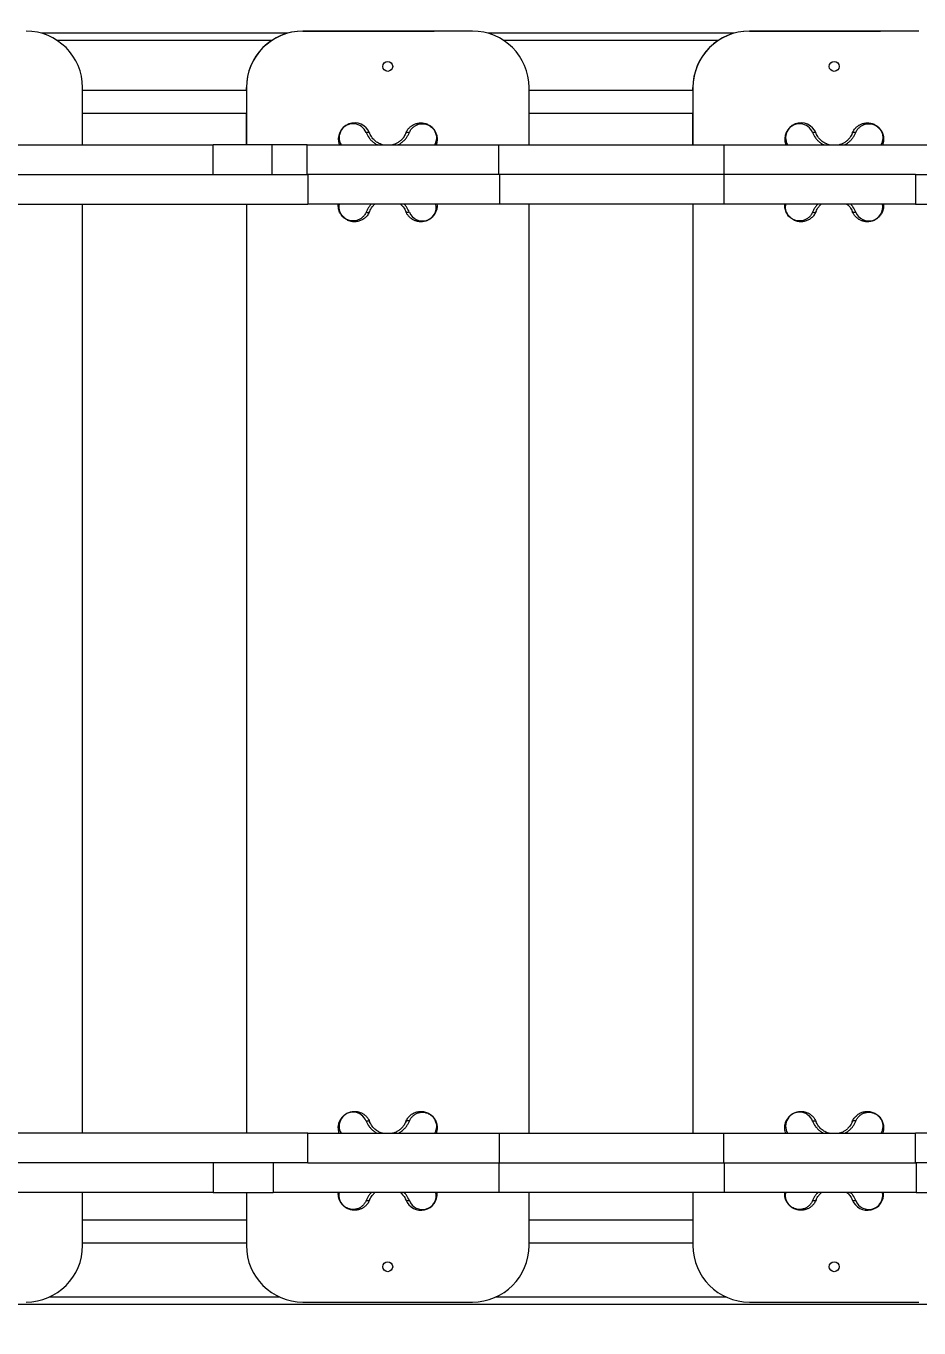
# Model space of a CAD drawing. Header units: millimetres. Extents: x -9848 to 7178, y -5300 to 6667.
# Drawn here: x -4602 to -3970, y -989 to -67 of the extents above; entities that cross this region are included whole.
import ezdxf

# ---------------------------------------------------------------- set-up
doc = ezdxf.new("R2010")
doc.units = ezdxf.units.MM
for name, color, linetype in [('DIKOM_ОБЪЕКТ', 7, 'Continuous'), ('DIKOM_РАЗМЕР_ЗОНА', 7, 'Continuous'), ('DIKOM_РАЗМЕР_ОБЪЕКТА', 7, 'Continuous')]:
    doc.layers.add(name, color=color, linetype=linetype)
doc.styles.add('style1', font='arial.ttf', dxfattribs={"width": 0.8})
doc.dimstyles.new('1-50', dxfattribs={"dimtxt": 300, "dimasz": 200, "dimexe": 100, "dimexo": 0, "dimgap": 100, "dimtad": 0, "dimdec": 0, "dimtxsty": 'style1', "dimcen": 0, "dimclrd": 7, "dimclre": 7, "dimadec": 1, "dimazin": 2, "dimtfac": 1, "dimtdec": 0, "dimtmove": 1, "dimatfit": 3, "dimfxl": 0, "dimlwd": 25, "dimlwe": 18, "dimarcsym": 0})

# ---------------------------------------------------------------- blocks, each defined once
blk = doc.blocks.new('*D21')
at = {"layer": 'Defpoints', "color": 0, "transparency": 16777216}
for p in [(4614.21, 781.12), (-7848.5, -207.21), (-7848.5, -4134.17)]:
    blk.add_point(p, dxfattribs=at)
at = {"layer": 'DIKOM_РАЗМЕР_ОБЪЕКТА', "color": 7, "lineweight": 18, "transparency": 16777216}
for p, q in [((4614.21, 781.12), (4614.21, -4234.17)), ((-7848.5, -207.21), (-7848.5, -4234.17))]:
    blk.add_line(p, q, dxfattribs=at)
at = {"layer": 'DIKOM_РАЗМЕР_ОБЪЕКТА', "color": 7, "lineweight": 25, "transparency": 16777216}
for p, q in [((-7648.5, -4134.17), (-2616.89, -4134.17)), ((4414.21, -4134.17), (-1537.11, -4134.17))]:
    blk.add_line(p, q, dxfattribs=at)
at = {"layer": 'DIKOM_РАЗМЕР_ОБЪЕКТА', "color": 7, "transparency": 16777216}
for points in [[(-7648.5, -4100.84), (-7648.5, -4167.51), (-7848.5, -4134.17)], [(4414.21, -4100.84), (4414.21, -4167.51), (4614.21, -4134.17)]]:
    blk.add_solid(points, dxfattribs=at)
at = {"layer": 'DIKOM_РАЗМЕР_ОБЪЕКТА', "color": 0, "transparency": 16777216, "insert": (-2077, -4134.17), "char_height": 300, "attachment_point": 5, "style": 'style1'}
blk.add_mtext('12450', dxfattribs=at)
blk = doc.blocks.new('*D19')
at = {"layer": 'Defpoints', "color": 0, "transparency": 16777216}
for p in [(6614.21, 297.4), (-9848.5, -323.22), (6614.21, -5102.94)]:
    blk.add_point(p, dxfattribs=at)
at = {"layer": 'DIKOM_РАЗМЕР_ЗОНА', "color": 7, "lineweight": 18, "transparency": 16777216}
for p, q in [((6614.21, 297.4), (6614.21, -5202.94)), ((-9848.5, -323.22), (-9848.5, -5202.94))]:
    blk.add_line(p, q, dxfattribs=at)
at = {"layer": 'DIKOM_РАЗМЕР_ЗОНА', "color": 7, "lineweight": 25, "transparency": 16777216}
for p, q in [((-9648.5, -5102.94), (-2606.89, -5102.94)), ((6414.21, -5102.94), (-1527.11, -5102.94))]:
    blk.add_line(p, q, dxfattribs=at)
at = {"layer": 'DIKOM_РАЗМЕР_ЗОНА', "color": 7, "transparency": 16777216}
for points in [[(-9648.5, -5069.6), (-9648.5, -5136.27), (-9848.5, -5102.94)], [(6414.21, -5069.6), (6414.21, -5136.27), (6614.21, -5102.94)]]:
    blk.add_solid(points, dxfattribs=at)
at = {"layer": 'DIKOM_РАЗМЕР_ЗОНА', "color": 0, "transparency": 16777216, "insert": (-2067, -5102.94), "char_height": 300, "attachment_point": 5, "style": 'style1'}
blk.add_mtext('16450', dxfattribs=at)

msp = doc.modelspace()

# ---------------------------------------------------------------- linework, layer by layer
at = {"layer": 'DIKOM_ОБЪЕКТ', "color": 7, "linetype": 'Continuous', "lineweight": 15}
for p, q in [((-4416.94, -72.21), (-4591.23, -72.21)), ((-4406.08, -70.71), (-4313.32, -70.71)), ((-4286.08, -70.71), (-4406.08, -70.71)), ((-4100.94, -72.21), (-4275.23, -72.21)), ((-4090.08, -70.71), (-3997.32, -70.71)), ((-3970.08, -70.71), (-4090.08, -70.71)), ((-4580.22, -77.21), (-4427.94, -77.21)), ((-4264.22, -77.21), (-4111.94, -77.21)), ((-4562.08, -151.21), (-4562.08, -110.71)), ((-4446.08, -112.71), (-4562.08, -112.71)), ((-4446.08, -112.71), (-4446.08, -110.71)), ((-4446.08, -110.71), (-4446.08, -151.21)), ((-4446.08, -112.71), (-4446.08, -112.71)), ((-4446.08, -112.71), (-4446.08, -112.71)), ((-4246.08, -151.21), (-4246.08, -110.71)), ((-4130.08, -112.71), (-4246.08, -112.71)), ((-4130.08, -112.71), (-4130.08, -110.71)), ((-4130.08, -110.71), (-4130.08, -151.21)), ((-4130.08, -112.71), (-4130.08, -112.71)), ((-4130.08, -112.71), (-4130.08, -112.71)), ((-4562.08, -128.71), (-4446.08, -128.71)), ((-4446.08, -128.71), (-4446.08, -128.71)), ((-4446.08, -151.21), (-4446.08, -128.71)), ((-4246.08, -128.71), (-4130.08, -128.71)), ((-4130.08, -128.71), (-4130.08, -128.71)), ((-4130.08, -151.21), (-4130.08, -128.71)), ((-4646.74, -151.21), (-4469.61, -151.21)), ((-4469.61, -172.21), (-4469.61, -151.21)), ((-4427.81, -151.21), (-4469.61, -151.21)), ((-4427.81, -172.21), (-4427.81, -151.21)), ((-4403.12, -151.21), (-4427.81, -151.21)), ((-4403.12, -172.21), (-4403.12, -151.21)), ((-4403.12, -151.21), (-4267.33, -151.21)), ((-4267.33, -172.21), (-4267.33, -151.21)), ((-4267.33, -151.21), (-4107.84, -151.21)), ((-4107.84, -172.21), (-4107.84, -151.21)), ((-4107.84, -151.21), (-3948.09, -151.21)), ((-4722.43, -172.21), (-4402.65, -172.21)), ((-4402.65, -172.21), (-4402.65, -193.21)), ((-4266.93, -172.21), (-4402.65, -172.21)), ((-4266.93, -172.21), (-4266.93, -193.21)), ((-4108.24, -172.21), (-4266.93, -172.21)), ((-4108.24, -172.21), (-4108.24, -193.21)), ((-3972.45, -172.21), (-4108.24, -172.21)), ((-3972.45, -172.21), (-3972.45, -193.21)), ((-3972.45, -172.21), (-3652.67, -172.21)), ((-4722.43, -193.21), (-4402.65, -193.21)), ((-4562.08, -851.21), (-4562.08, -193.21)), ((-4446.08, -193.21), (-4446.08, -851.21)), ((-4266.93, -193.21), (-4402.65, -193.21)), ((-4311.23, -193.21), (-4311.08, -194.21)), ((-4108.24, -193.21), (-4266.93, -193.21)), ((-4246.08, -851.21), (-4246.08, -193.21)), ((-4130.08, -193.21), (-4130.08, -851.21)), ((-3972.45, -193.21), (-4108.24, -193.21)), ((-3995.23, -193.21), (-3995.08, -194.21)), ((-3972.45, -193.21), (-3652.67, -193.21)), ((-4402.72, -851.21), (-4722.5, -851.21)), ((-4402.72, -872.21), (-4402.72, -851.21)), ((-4402.72, -851.21), (-4266.93, -851.21)), ((-4266.93, -872.21), (-4266.93, -851.21)), ((-4266.93, -851.21), (-4108.24, -851.21)), ((-4108.24, -872.21), (-4108.24, -851.21)), ((-4108.24, -851.21), (-3972.52, -851.21)), ((-3972.52, -872.21), (-3972.52, -851.21)), ((-3652.74, -851.21), (-3972.52, -851.21)), ((-4402.72, -872.21), (-4722.5, -872.21)), ((-4469.53, -872.21), (-4469.53, -893.21)), ((-4427.08, -872.21), (-4427.08, -893.21)), ((-4402.72, -872.21), (-4266.93, -872.21)), ((-4267.33, -872.21), (-4267.33, -893.21)), ((-4266.93, -872.21), (-4108.24, -872.21)), ((-4108.24, -872.21), (-3972.52, -872.21)), ((-4107.84, -872.21), (-4107.84, -893.21)), ((-3652.74, -872.21), (-3972.52, -872.21)), ((-3972.05, -872.21), (-3972.05, -893.21)), ((-4469.53, -893.21), (-4646.9, -893.21)), ((-4562.08, -930.71), (-4562.08, -893.21)), ((-4469.53, -893.21), (-4427.08, -893.21)), ((-4446.08, -893.21), (-4446.08, -930.71)), ((-4267.33, -893.21), (-4427.08, -893.21)), ((-4381.08, -894.21), (-4380.93, -893.21)), ((-4107.84, -893.21), (-4267.33, -893.21)), ((-4246.08, -930.71), (-4246.08, -893.21)), ((-4130.08, -893.21), (-4130.08, -930.71)), ((-3972.05, -893.21), (-4107.84, -893.21)), ((-4065.08, -894.21), (-4064.93, -893.21)), ((-3972.05, -893.21), (-3947.36, -893.21)), ((-4446.08, -912.71), (-4562.08, -912.71)), ((-4130.08, -912.71), (-4246.08, -912.71)), ((-4562.08, -928.71), (-4446.08, -928.71)), ((-4246.08, -928.71), (-4130.08, -928.71)), ((-4422.44, -967.21), (-4585.71, -967.21)), ((-4106.44, -967.21), (-4269.71, -967.21)), ((-4848.46, -972.21), (-3438.08, -972.21)), ((-4406.08, -970.71), (-4286.08, -970.71)), ((-4090.08, -970.71), (-3970.08, -970.71))]:
    msp.add_line(p, q, dxfattribs=at)
at = {"layer": 'DIKOM_ОБЪЕКТ', "color": 7, "linetype": 'Continuous', "lineweight": 15, "flags": 128}
for points in [[(-4361.37, -142.56), (-4360.99, -142.42), (-4360.59, -142.33), (-4360.2, -142.3), (-4359.83, -142.33), (-4359.51, -142.42), (-4359.23, -142.56), (-4359.02, -142.76), (-4358.88, -143)], [(-4333.28, -143), (-4333.14, -142.76), (-4332.93, -142.56), (-4332.65, -142.42), (-4332.32, -142.33), (-4331.96, -142.3), (-4331.57, -142.33), (-4331.17, -142.42), (-4330.79, -142.56)], [(-4045.37, -142.56), (-4044.99, -142.42), (-4044.59, -142.33), (-4044.2, -142.3), (-4043.83, -142.33), (-4043.51, -142.42), (-4043.23, -142.56), (-4043.02, -142.76), (-4042.88, -143)], [(-4017.28, -143), (-4017.14, -142.76), (-4016.93, -142.56), (-4016.65, -142.42), (-4016.32, -142.33), (-4015.96, -142.3), (-4015.57, -142.33), (-4015.17, -142.42), (-4014.79, -142.56)], [(-4361.37, -198.86), (-4360.99, -199), (-4360.59, -199.09), (-4360.2, -199.12), (-4359.83, -199.09), (-4359.51, -199), (-4359.23, -198.86), (-4359.02, -198.66), (-4358.88, -198.43)], [(-4330.79, -198.86), (-4331.17, -199), (-4331.57, -199.09), (-4331.96, -199.12), (-4332.32, -199.09), (-4332.65, -199), (-4332.93, -198.86), (-4333.14, -198.66), (-4333.28, -198.43)], [(-4045.37, -198.86), (-4044.99, -199), (-4044.59, -199.09), (-4044.2, -199.12), (-4043.83, -199.09), (-4043.51, -199), (-4043.23, -198.86), (-4043.02, -198.66), (-4042.88, -198.43)], [(-4014.79, -198.86), (-4015.17, -199), (-4015.57, -199.09), (-4015.96, -199.12), (-4016.32, -199.09), (-4016.65, -199), (-4016.93, -198.86), (-4017.14, -198.66), (-4017.28, -198.43)], [(-4361.37, -842.56), (-4360.99, -842.42), (-4360.59, -842.33), (-4360.2, -842.3), (-4359.83, -842.33), (-4359.5, -842.42), (-4359.23, -842.56), (-4359.02, -842.76), (-4358.88, -843)], [(-4330.78, -842.56), (-4331.17, -842.42), (-4331.56, -842.33), (-4331.95, -842.3), (-4332.32, -842.33), (-4332.65, -842.42), (-4332.93, -842.56), (-4333.14, -842.76), (-4333.28, -843)], [(-4045.37, -842.56), (-4044.99, -842.42), (-4044.59, -842.33), (-4044.2, -842.3), (-4043.83, -842.33), (-4043.5, -842.42), (-4043.23, -842.56), (-4043.02, -842.76), (-4042.88, -843)], [(-4014.78, -842.56), (-4015.17, -842.42), (-4015.56, -842.33), (-4015.95, -842.3), (-4016.32, -842.33), (-4016.65, -842.42), (-4016.93, -842.56), (-4017.14, -842.76), (-4017.28, -843)], [(-4358.88, -898.43), (-4359.02, -898.66), (-4359.23, -898.86), (-4359.5, -899), (-4359.83, -899.09), (-4360.2, -899.12), (-4360.59, -899.09), (-4360.99, -899), (-4361.37, -898.86)], [(-4330.78, -898.86), (-4331.17, -899), (-4331.56, -899.09), (-4331.95, -899.12), (-4332.32, -899.09), (-4332.65, -899), (-4332.93, -898.86), (-4333.14, -898.66), (-4333.28, -898.43)], [(-4042.88, -898.43), (-4043.02, -898.66), (-4043.23, -898.86), (-4043.5, -899), (-4043.83, -899.09), (-4044.2, -899.12), (-4044.59, -899.09), (-4044.99, -899), (-4045.37, -898.86)], [(-4014.78, -898.86), (-4015.17, -899), (-4015.56, -899.09), (-4015.95, -899.12), (-4016.32, -899.09), (-4016.65, -899), (-4016.93, -898.86), (-4017.14, -898.66), (-4017.28, -898.43)]]:
    msp.add_lwpolyline(points, dxfattribs=at)
at = {"layer": 'DIKOM_ОБЪЕКТ', "color": 7, "linetype": 'Continuous', "lineweight": 15}
for centre in [(-4346.08, -95.71), (-4030.08, -95.71), (-4346.08, -945.71), (-4030.08, -945.71)]:
    msp.add_circle(centre, 3.5, dxfattribs=at)
for centre, radius, start, end in [((-4602.08, -110.71), 40, 0, 90), ((-4406.08, -110.71), 40, 89.9986, 179.9986), ((-4406.08, -110.71), 40, 90, 180), ((-4286.08, -110.71), 40, 0, 90), ((-4090.08, -110.71), 40, 89.9986, 179.9986), ((-4090.08, -110.71), 40, 90, 180), ((-4369.58, -147.2), 11.5, 21.47464, 200.39996), ((-4370.59, -146.17), 9.89, 21.38744, 210.61831), ((-4053.58, -147.2), 11.5, 21.47464, 200.39996), ((-4054.59, -146.17), 9.89, 21.38744, 210.61831), ((-4321.58, -195.27), 9.88, 201.3218, 11.9983), ((-4005.58, -195.27), 9.88, 201.3218, 11.9983), ((-4370.58, -846.17), 9.89, 21.38782, 210.61793), ((-4054.58, -846.17), 9.89, 21.38782, 210.61793), ((-4322.58, -894.22), 11.49, 201.4527, 5.0554), ((-4321.58, -895.27), 9.88, 201.32174, 11.99809), ((-4006.58, -894.22), 11.49, 201.45346, 5.05437), ((-4005.58, -895.27), 9.88, 201.32174, 11.99809), ((-4602.08, -930.71), 40, 270, 0), ((-4406.08, -930.71), 40, 180, 270), ((-4286.08, -930.71), 40, 270, 0), ((-4090.08, -930.71), 40, 180, 270)]:
    msp.add_arc(centre, radius, start, end, dxfattribs=at)
for points, knots in [([(-4333.28, -143), (-4333.12, -142.62), (-4332.78, -141.85), (-4332.12, -140.76), (-4331.44, -139.86), (-4330.77, -139.12), (-4330.14, -138.53), (-4329.41, -137.94), (-4328.67, -137.44), (-4327.87, -136.99), (-4327.02, -136.59), (-4326.15, -136.27), (-4325.19, -136), (-4324.16, -135.8), (-4322.96, -135.7), (-4321.73, -135.72), (-4320.47, -135.88), (-4319.17, -136.2), (-4317.95, -136.66), (-4316.86, -137.21), (-4315.55, -138.05), (-4314.32, -139.14), (-4313.29, -140.4), (-4312.65, -141.37), (-4312.13, -142.38), (-4311.59, -143.7), (-4311.16, -145.35), (-4311.11, -146.59), (-4311.08, -147.21)], [0, 0, 0, 0, 0.039051, 0.080676, 0.124894, 0.152364, 0.182319, 0.214752, 0.249667, 0.275922, 0.312222, 0.348768, 0.374426, 0.417526, 0.458455, 0.498579, 0.541747, 0.583539, 0.62404, 0.656595, 0.686725, 0.749352, 0.779958, 0.812237, 0.84227, 0.875052, 0.937761, 1, 1, 1, 1]), ([(-4330.79, -142.56), (-4330.43, -141.82), (-4329.71, -140.34), (-4328.12, -138.67), (-4326.3, -137.4), (-4324.26, -136.58), (-4322.06, -136.21), (-4320.07, -136.34), (-4318.41, -136.77), (-4317.31, -137.23), (-4316.43, -137.71), (-4315.55, -138.29), (-4314.49, -139.19), (-4313.43, -140.46), (-4312.65, -141.79), (-4312.12, -143.09), (-4311.7, -144.75), (-4311.57, -146.72), (-4311.98, -148.9), (-4312.48, -150.41), (-4312.99, -151.11), (-4313.06, -151.21)], [0, 0, 0, 0, 0.075887, 0.151933, 0.227654, 0.303592, 0.378951, 0.455046, 0.4958, 0.53116, 0.552212, 0.571707, 0.60757, 0.645711, 0.683882, 0.721965, 0.760155, 0.835935, 0.911982, 0.987439, 1, 1, 1, 1]), ([(-4017.28, -143), (-4017.12, -142.62), (-4016.78, -141.85), (-4016.12, -140.76), (-4015.44, -139.86), (-4014.77, -139.12), (-4014.14, -138.53), (-4013.41, -137.94), (-4012.67, -137.44), (-4011.87, -136.99), (-4011.02, -136.59), (-4010.15, -136.27), (-4009.19, -136), (-4008.16, -135.8), (-4006.96, -135.7), (-4005.73, -135.72), (-4004.47, -135.88), (-4003.17, -136.2), (-4001.95, -136.66), (-4000.86, -137.21), (-3999.55, -138.05), (-3998.32, -139.14), (-3997.29, -140.4), (-3996.65, -141.37), (-3996.13, -142.38), (-3995.59, -143.7), (-3995.16, -145.35), (-3995.11, -146.59), (-3995.08, -147.21)], [0, 0, 0, 0, 0.039053, 0.080676, 0.124894, 0.152367, 0.182319, 0.214751, 0.249667, 0.275921, 0.312222, 0.348768, 0.374426, 0.417526, 0.458455, 0.498579, 0.541747, 0.583538, 0.62404, 0.656595, 0.686725, 0.749352, 0.779958, 0.812237, 0.84227, 0.875052, 0.937761, 1, 1, 1, 1]), ([(-4014.79, -142.56), (-4014.43, -141.82), (-4013.71, -140.34), (-4012.12, -138.67), (-4010.3, -137.4), (-4008.26, -136.58), (-4006.06, -136.21), (-4004.07, -136.34), (-4002.41, -136.77), (-4001.31, -137.23), (-4000.43, -137.71), (-3999.55, -138.29), (-3998.49, -139.19), (-3997.43, -140.46), (-3996.65, -141.79), (-3996.12, -143.09), (-3995.7, -144.75), (-3995.57, -146.72), (-3995.98, -148.9), (-3996.49, -150.41), (-3996.99, -151.11), (-3997.06, -151.21)], [0, 0, 0, 0, 0.075887, 0.151933, 0.227654, 0.303592, 0.378951, 0.455046, 0.4958, 0.53116, 0.552212, 0.571707, 0.60757, 0.645711, 0.683882, 0.721965, 0.760155, 0.835935, 0.911982, 0.987439, 1, 1, 1, 1]), ([(-4361.37, -142.56), (-4360.77, -143.83), (-4359.86, -145.75), (-4357.85, -148.1), (-4356.02, -149.68), (-4354.53, -150.74), (-4353.57, -151.15), (-4353.42, -151.21)], [0, 0, 0, 0, 0.383638, 0.579798, 0.770161, 0.963565, 1, 1, 1, 1]), ([(-4349.73, -151.21), (-4350.06, -151.12), (-4350.86, -150.88), (-4352.07, -150.37), (-4353.34, -149.67), (-4355.2, -148.38), (-4357.37, -146.15), (-4358.36, -144.09), (-4358.88, -143)], [0, 0, 0, 0, 0.06906, 0.169421, 0.273163, 0.38087, 0.672504, 1, 1, 1, 1]), ([(-4333.28, -143), (-4333.8, -144.1), (-4334.48, -145.54), (-4335.86, -147.2), (-4336.73, -148.07), (-4337.9, -149.07), (-4339.46, -150.07), (-4341.13, -150.87), (-4342.23, -151.13), (-4342.59, -151.21)], [0, 0, 0, 0, 0.326288, 0.427005, 0.52396, 0.61738, 0.775893, 0.926235, 1, 1, 1, 1]), ([(-4338.73, -151.21), (-4338.61, -151.16), (-4337.67, -150.77), (-4336.19, -149.71), (-4334.34, -148.13), (-4332.85, -146.37), (-4331.63, -144.5), (-4331.07, -143.22), (-4330.79, -142.56)], [0, 0, 0, 0, 0.029345, 0.223193, 0.417414, 0.611464, 0.802522, 1, 1, 1, 1]), ([(-4311.08, -147.21), (-4311.18, -148.35), (-4311.28, -149.55), (-4311.66, -150.85), (-4311.78, -151.05), (-4311.86, -151.21)], [0, 0, 0, 0, 0.824429, 0.868284, 1, 1, 1, 1]), ([(-4045.37, -142.56), (-4044.77, -143.83), (-4043.86, -145.75), (-4041.85, -148.1), (-4040.02, -149.68), (-4038.53, -150.74), (-4037.57, -151.15), (-4037.42, -151.21)], [0, 0, 0, 0, 0.383638, 0.579798, 0.770161, 0.963565, 1, 1, 1, 1]), ([(-4033.73, -151.21), (-4034.06, -151.12), (-4034.86, -150.88), (-4036.07, -150.37), (-4037.34, -149.67), (-4039.2, -148.38), (-4041.37, -146.15), (-4042.36, -144.09), (-4042.88, -143)], [0, 0, 0, 0, 0.06906, 0.169421, 0.273163, 0.38087, 0.672504, 1, 1, 1, 1]), ([(-4017.28, -143), (-4017.8, -144.1), (-4018.48, -145.54), (-4019.86, -147.2), (-4020.73, -148.07), (-4021.9, -149.07), (-4023.46, -150.07), (-4025.13, -150.87), (-4026.23, -151.13), (-4026.59, -151.21)], [0, 0, 0, 0, 0.326288, 0.427005, 0.52396, 0.61738, 0.775893, 0.926235, 1, 1, 1, 1]), ([(-4022.73, -151.21), (-4022.61, -151.16), (-4021.67, -150.77), (-4020.19, -149.71), (-4018.34, -148.13), (-4016.85, -146.37), (-4015.63, -144.5), (-4015.07, -143.22), (-4014.79, -142.56)], [0, 0, 0, 0, 0.029345, 0.223193, 0.417414, 0.611464, 0.802522, 1, 1, 1, 1]), ([(-3995.08, -147.21), (-3995.18, -148.35), (-3995.28, -149.55), (-3995.66, -150.85), (-3995.78, -151.05), (-3995.86, -151.21)], [0, 0, 0, 0, 0.824429, 0.868284, 1, 1, 1, 1]), ([(-4358.88, -198.43), (-4359.07, -198.85), (-4359.45, -199.73), (-4360.19, -200.9), (-4361.06, -201.97), (-4361.99, -202.88), (-4363.05, -203.71), (-4364.16, -204.39), (-4365.38, -204.94), (-4366.65, -205.36), (-4367.93, -205.62), (-4369.29, -205.73), (-4370.61, -205.69), (-4372.05, -205.47), (-4373.46, -205.07), (-4374.93, -204.43), (-4376.36, -203.56), (-4377.75, -202.38), (-4378.72, -201.23), (-4379.37, -200.27), (-4379.9, -199.32), (-4380.44, -198.09), (-4380.82, -196.75), (-4381.03, -195.5), (-4381.09, -194.43), (-4381.08, -193.67), (-4381.04, -193.27), (-4381.03, -193.21)], [0, 0, 0, 0, 0.042961, 0.088863, 0.13143, 0.177905, 0.218328, 0.266494, 0.311083, 0.355326, 0.403543, 0.44341, 0.491163, 0.532594, 0.580123, 0.621682, 0.666375, 0.711114, 0.755826, 0.7776, 0.800566, 0.842204, 0.889841, 0.925065, 0.959952, 0.99368, 1, 1, 1, 1]), ([(-4361.37, -198.86), (-4361.73, -199.6), (-4362.45, -201.08), (-4364.03, -202.76), (-4365.86, -204.03), (-4367.9, -204.85), (-4370.1, -205.21), (-4372.09, -205.09), (-4373.75, -204.65), (-4374.85, -204.2), (-4375.73, -203.71), (-4376.61, -203.13), (-4377.67, -202.23), (-4378.73, -200.96), (-4379.51, -199.63), (-4380.04, -198.33), (-4380.45, -196.68), (-4380.6, -194.94), (-4380.35, -193.71), (-4380.24, -193.21)], [0, 0, 0, 0, 0.085406, 0.170996, 0.256218, 0.34168, 0.426499, 0.512137, 0.558005, 0.597806, 0.621499, 0.643437, 0.683799, 0.726726, 0.769684, 0.812547, 0.855529, 0.940816, 1, 1, 1, 1]), ([(-4357.64, -193.21), (-4357.68, -193.25), (-4358.33, -193.81), (-4359.29, -195.07), (-4360.53, -196.92), (-4361.09, -198.2), (-4361.37, -198.86)], [0, 0, 0, 0, 0.022452, 0.348069, 0.668649, 1, 1, 1, 1]), ([(-4358.88, -198.43), (-4358.36, -197.32), (-4357.68, -195.88), (-4356.29, -194.23), (-4355.67, -193.57), (-4355.29, -193.26), (-4355.24, -193.21)], [0, 0, 0, 0, 0.604335, 0.790916, 0.970481, 1, 1, 1, 1]), ([(-4337.05, -193.21), (-4336.34, -193.86), (-4334.6, -195.47), (-4333.77, -197.32), (-4333.28, -198.43)], [0, 0, 0, 0, 0.404038, 1, 1, 1, 1]), ([(-4330.79, -198.86), (-4331.4, -197.6), (-4332.33, -195.7), (-4333.81, -193.83), (-4334.47, -193.25), (-4334.52, -193.21)], [0, 0, 0, 0, 0.644396, 0.973851, 1, 1, 1, 1]), ([(-4042.88, -198.43), (-4043.07, -198.85), (-4043.45, -199.73), (-4044.19, -200.9), (-4045.06, -201.97), (-4045.99, -202.88), (-4047.05, -203.71), (-4048.16, -204.39), (-4049.38, -204.94), (-4050.65, -205.36), (-4051.93, -205.62), (-4053.29, -205.73), (-4054.61, -205.69), (-4056.05, -205.47), (-4057.46, -205.07), (-4058.93, -204.43), (-4060.36, -203.56), (-4061.75, -202.38), (-4062.72, -201.23), (-4063.37, -200.27), (-4063.9, -199.32), (-4064.44, -198.09), (-4064.82, -196.75), (-4065.03, -195.5), (-4065.09, -194.43), (-4065.08, -193.67), (-4065.04, -193.27), (-4065.03, -193.21)], [0, 0, 0, 0, 0.042961, 0.08886, 0.13143, 0.177905, 0.218328, 0.266494, 0.311084, 0.355326, 0.403543, 0.44341, 0.491163, 0.532594, 0.580123, 0.621682, 0.666375, 0.711114, 0.755826, 0.7776, 0.800566, 0.842204, 0.889841, 0.925065, 0.959952, 0.99368, 1, 1, 1, 1]), ([(-4045.37, -198.86), (-4045.73, -199.6), (-4046.45, -201.08), (-4048.03, -202.76), (-4049.86, -204.03), (-4051.9, -204.85), (-4054.1, -205.21), (-4056.09, -205.09), (-4057.75, -204.65), (-4058.85, -204.2), (-4059.73, -203.71), (-4060.61, -203.13), (-4061.67, -202.23), (-4062.73, -200.96), (-4063.51, -199.63), (-4064.04, -198.33), (-4064.45, -196.68), (-4064.6, -194.94), (-4064.35, -193.71), (-4064.24, -193.21)], [0, 0, 0, 0, 0.085406, 0.170996, 0.256218, 0.34168, 0.426499, 0.512137, 0.558005, 0.597806, 0.621499, 0.643437, 0.683799, 0.726726, 0.769684, 0.812547, 0.855529, 0.940816, 1, 1, 1, 1]), ([(-4041.64, -193.21), (-4041.68, -193.25), (-4042.34, -193.81), (-4043.29, -195.07), (-4044.53, -196.92), (-4045.09, -198.2), (-4045.37, -198.86)], [0, 0, 0, 0, 0.022452, 0.348069, 0.668649, 1, 1, 1, 1]), ([(-4042.88, -198.43), (-4042.36, -197.32), (-4041.68, -195.88), (-4040.29, -194.23), (-4039.67, -193.57), (-4039.29, -193.26), (-4039.24, -193.21)], [0, 0, 0, 0, 0.604348, 0.790915, 0.97048, 1, 1, 1, 1]), ([(-4021.05, -193.21), (-4020.34, -193.86), (-4018.6, -195.47), (-4017.77, -197.32), (-4017.28, -198.43)], [0, 0, 0, 0, 0.404038, 1, 1, 1, 1]), ([(-4014.79, -198.86), (-4015.4, -197.6), (-4016.33, -195.7), (-4017.81, -193.83), (-4018.47, -193.25), (-4018.52, -193.21)], [0, 0, 0, 0, 0.644396, 0.973851, 1, 1, 1, 1]), ([(-4311.08, -194.21), (-4311.09, -194.64), (-4311.12, -195.48), (-4311.34, -196.77), (-4311.69, -197.97), (-4312.13, -199.05), (-4312.82, -200.38), (-4313.76, -201.68), (-4314.94, -202.83), (-4315.88, -203.58), (-4316.87, -204.22), (-4317.96, -204.77), (-4319.17, -205.22), (-4320.47, -205.54), (-4321.63, -205.69), (-4322.67, -205.72), (-4323.56, -205.68), (-4324.47, -205.57), (-4325.3, -205.4), (-4326.17, -205.15), (-4327.04, -204.83), (-4327.88, -204.43), (-4328.76, -203.93), (-4329.65, -203.31), (-4330.56, -202.52), (-4331.52, -201.49), (-4332.49, -200.18), (-4333.02, -198.99), (-4333.28, -198.43)], [0, 0, 0, 0, 0.043164, 0.084954, 0.125494, 0.15805, 0.187896, 0.250625, 0.281738, 0.313559, 0.343772, 0.376429, 0.416862, 0.458556, 0.501591, 0.531077, 0.563764, 0.592889, 0.626373, 0.652482, 0.688435, 0.724582, 0.750275, 0.796291, 0.837888, 0.875076, 0.940447, 1, 1, 1, 1]), ([(-3995.08, -194.21), (-3995.09, -194.64), (-3995.12, -195.48), (-3995.34, -196.77), (-3995.69, -197.97), (-3996.13, -199.05), (-3996.82, -200.38), (-3997.76, -201.68), (-3998.94, -202.83), (-3999.88, -203.58), (-4000.87, -204.22), (-4001.96, -204.77), (-4003.17, -205.22), (-4004.47, -205.54), (-4005.63, -205.69), (-4006.67, -205.72), (-4007.56, -205.68), (-4008.47, -205.57), (-4009.3, -205.4), (-4010.17, -205.15), (-4011.04, -204.83), (-4011.88, -204.43), (-4012.76, -203.93), (-4013.65, -203.31), (-4014.56, -202.52), (-4015.52, -201.49), (-4016.49, -200.18), (-4017.02, -198.99), (-4017.28, -198.43)], [0, 0, 0, 0, 0.043164, 0.084954, 0.125494, 0.158048, 0.187897, 0.250626, 0.281738, 0.31356, 0.343772, 0.37643, 0.416862, 0.458557, 0.501591, 0.531077, 0.563764, 0.59289, 0.626374, 0.652483, 0.688431, 0.724582, 0.750275, 0.796292, 0.837888, 0.875076, 0.940447, 1, 1, 1, 1]), ([(-4381.08, -847.21), (-4381.06, -846.78), (-4381.04, -845.94), (-4380.81, -844.65), (-4380.47, -843.46), (-4380.03, -842.37), (-4379.34, -841.05), (-4378.39, -839.75), (-4377.22, -838.59), (-4376.28, -837.84), (-4375.29, -837.21), (-4374.19, -836.65), (-4372.98, -836.2), (-4371.68, -835.88), (-4370.53, -835.73), (-4369.48, -835.7), (-4368.59, -835.74), (-4367.68, -835.86), (-4366.86, -836.03), (-4365.99, -836.27), (-4365.12, -836.6), (-4364.28, -836.99), (-4363.39, -837.5), (-4362.51, -838.11), (-4361.6, -838.9), (-4360.63, -839.93), (-4359.67, -841.24), (-4359.13, -842.43), (-4358.88, -843)], [0, 0, 0, 0, 0.043164, 0.084957, 0.125498, 0.158051, 0.187897, 0.250624, 0.281736, 0.313563, 0.34377, 0.376429, 0.41686, 0.458555, 0.501591, 0.531081, 0.563768, 0.592893, 0.626378, 0.652482, 0.688434, 0.724586, 0.750277, 0.796296, 0.837893, 0.875077, 0.940447, 1, 1, 1, 1]), ([(-4333.28, -843), (-4333.09, -842.57), (-4332.71, -841.69), (-4331.97, -840.53), (-4331.1, -839.45), (-4330.17, -838.54), (-4329.11, -837.72), (-4327.99, -837.04), (-4326.78, -836.48), (-4325.5, -836.06), (-4324.22, -835.8), (-4322.87, -835.69), (-4321.54, -835.73), (-4320.1, -835.95), (-4318.69, -836.35), (-4317.23, -836.99), (-4315.8, -837.87), (-4314.41, -839.05), (-4313.43, -840.19), (-4312.79, -841.16), (-4312.25, -842.1), (-4311.72, -843.33), (-4311.33, -844.67), (-4311.13, -845.92), (-4311.06, -846.99), (-4311.09, -848.03), (-4311.22, -849.1), (-4311.44, -850.17), (-4311.69, -850.87), (-4311.81, -851.21)], [0, 0, 0, 0, 0.0389, 0.080456, 0.119, 0.161078, 0.197679, 0.241288, 0.281665, 0.321723, 0.365381, 0.401473, 0.444714, 0.482227, 0.52526, 0.562889, 0.60335, 0.643865, 0.68434, 0.704058, 0.724854, 0.762554, 0.805688, 0.837576, 0.869166, 0.899704, 0.930695, 0.966635, 1, 1, 1, 1]), ([(-4330.78, -842.56), (-4330.43, -841.82), (-4329.71, -840.34), (-4328.12, -838.67), (-4326.3, -837.4), (-4324.26, -836.58), (-4322.06, -836.21), (-4320.07, -836.34), (-4318.41, -836.77), (-4317.3, -837.23), (-4316.43, -837.71), (-4315.55, -838.29), (-4314.49, -839.19), (-4313.43, -840.46), (-4312.64, -841.79), (-4312.12, -843.09), (-4311.7, -844.75), (-4311.57, -846.72), (-4311.97, -848.9), (-4312.48, -850.41), (-4312.98, -851.11), (-4313.05, -851.21)], [0, 0, 0, 0, 0.075884, 0.15193, 0.227655, 0.303589, 0.37895, 0.455045, 0.4958, 0.531159, 0.552216, 0.571705, 0.60757, 0.64571, 0.68388, 0.721965, 0.760155, 0.835936, 0.911983, 0.987439, 1, 1, 1, 1]), ([(-4065.08, -847.21), (-4065.06, -846.78), (-4065.04, -845.94), (-4064.81, -844.65), (-4064.47, -843.46), (-4064.03, -842.37), (-4063.34, -841.05), (-4062.39, -839.75), (-4061.22, -838.59), (-4060.28, -837.84), (-4059.29, -837.21), (-4058.19, -836.65), (-4056.98, -836.2), (-4055.68, -835.88), (-4054.53, -835.73), (-4053.48, -835.7), (-4052.59, -835.74), (-4051.68, -835.86), (-4050.86, -836.03), (-4049.99, -836.27), (-4049.12, -836.6), (-4048.28, -836.99), (-4047.39, -837.5), (-4046.51, -838.11), (-4045.6, -838.9), (-4044.63, -839.93), (-4043.67, -841.24), (-4043.13, -842.43), (-4042.88, -843)], [0, 0, 0, 0, 0.043164, 0.084957, 0.125498, 0.158051, 0.187897, 0.250624, 0.281736, 0.313563, 0.34377, 0.376429, 0.41686, 0.45856, 0.501591, 0.531081, 0.563768, 0.592893, 0.626378, 0.652486, 0.688434, 0.724586, 0.750277, 0.796296, 0.837893, 0.875077, 0.940447, 1, 1, 1, 1]), ([(-4017.28, -843), (-4017.09, -842.57), (-4016.71, -841.69), (-4015.97, -840.53), (-4015.1, -839.45), (-4014.17, -838.54), (-4013.11, -837.72), (-4011.99, -837.04), (-4010.78, -836.48), (-4009.5, -836.06), (-4008.22, -835.8), (-4006.87, -835.69), (-4005.54, -835.73), (-4004.1, -835.95), (-4002.69, -836.35), (-4001.23, -836.99), (-3999.8, -837.87), (-3998.41, -839.05), (-3997.43, -840.19), (-3996.79, -841.16), (-3996.25, -842.1), (-3995.72, -843.33), (-3995.33, -844.67), (-3995.13, -845.92), (-3995.06, -846.99), (-3995.09, -848.03), (-3995.22, -849.1), (-3995.44, -850.17), (-3995.69, -850.87), (-3995.81, -851.21)], [0, 0, 0, 0, 0.0389, 0.080456, 0.119, 0.161078, 0.197679, 0.241291, 0.281665, 0.321722, 0.36538, 0.401473, 0.444714, 0.482226, 0.52526, 0.562889, 0.60335, 0.643864, 0.684343, 0.704058, 0.724854, 0.762555, 0.805688, 0.837576, 0.869166, 0.899704, 0.930695, 0.966635, 1, 1, 1, 1]), ([(-4014.78, -842.56), (-4014.43, -841.82), (-4013.71, -840.34), (-4012.12, -838.67), (-4010.3, -837.4), (-4008.26, -836.58), (-4006.06, -836.21), (-4004.07, -836.34), (-4002.41, -836.77), (-4001.3, -837.23), (-4000.43, -837.71), (-3999.55, -838.29), (-3998.49, -839.19), (-3997.43, -840.46), (-3996.64, -841.79), (-3996.12, -843.09), (-3995.7, -844.75), (-3995.57, -846.72), (-3995.97, -848.9), (-3996.48, -850.41), (-3996.98, -851.11), (-3997.05, -851.21)], [0, 0, 0, 0, 0.075884, 0.15193, 0.227655, 0.30359, 0.378954, 0.455045, 0.4958, 0.53116, 0.552217, 0.571706, 0.607571, 0.645711, 0.683882, 0.721967, 0.760157, 0.835937, 0.911985, 0.987441, 1, 1, 1, 1]), ([(-4380.35, -851.21), (-4380.38, -851.14), (-4380.45, -850.98), (-4380.51, -850.77), (-4380.56, -850.61), (-4380.9, -849.5), (-4380.99, -848.35), (-4381.08, -847.21)], [0, 0, 0, 0, 0.054132, 0.136944, 0.162557, 0.177669, 1, 1, 1, 1]), ([(-4361.37, -842.56), (-4360.77, -843.83), (-4359.86, -845.75), (-4357.85, -848.1), (-4356.02, -849.68), (-4354.53, -850.74), (-4353.57, -851.15), (-4353.42, -851.21)], [0, 0, 0, 0, 0.383643, 0.579797, 0.770166, 0.963565, 1, 1, 1, 1]), ([(-4349.73, -851.21), (-4350.06, -851.12), (-4350.86, -850.88), (-4352.06, -850.37), (-4353.34, -849.67), (-4355.19, -848.38), (-4357.37, -846.15), (-4358.36, -844.09), (-4358.88, -843)], [0, 0, 0, 0, 0.069061, 0.16942, 0.273165, 0.380865, 0.672497, 1, 1, 1, 1]), ([(-4333.28, -843), (-4333.8, -844.1), (-4334.48, -845.54), (-4335.86, -847.2), (-4336.73, -848.07), (-4337.9, -849.07), (-4339.46, -850.07), (-4341.13, -850.87), (-4342.23, -851.13), (-4342.59, -851.21)], [0, 0, 0, 0, 0.326283, 0.427005, 0.523951, 0.617386, 0.775895, 0.926237, 1, 1, 1, 1]), ([(-4338.73, -851.21), (-4338.6, -851.16), (-4337.67, -850.77), (-4336.19, -849.71), (-4334.33, -848.13), (-4332.84, -846.37), (-4331.63, -844.5), (-4331.07, -843.22), (-4330.78, -842.56)], [0, 0, 0, 0, 0.02936, 0.223184, 0.417406, 0.611463, 0.802519, 1, 1, 1, 1]), ([(-4064.35, -851.21), (-4064.38, -851.14), (-4064.45, -850.98), (-4064.51, -850.77), (-4064.56, -850.61), (-4064.9, -849.5), (-4064.99, -848.35), (-4065.08, -847.21)], [0, 0, 0, 0, 0.054121, 0.136943, 0.162556, 0.177667, 1, 1, 1, 1]), ([(-4045.37, -842.56), (-4044.77, -843.83), (-4043.86, -845.75), (-4041.85, -848.1), (-4040.02, -849.68), (-4038.53, -850.74), (-4037.57, -851.15), (-4037.42, -851.21)], [0, 0, 0, 0, 0.383638, 0.579789, 0.770154, 0.963551, 1, 1, 1, 1]), ([(-4033.73, -851.21), (-4034.06, -851.12), (-4034.86, -850.88), (-4036.06, -850.37), (-4037.34, -849.67), (-4039.19, -848.38), (-4041.37, -846.15), (-4042.36, -844.09), (-4042.88, -843)], [0, 0, 0, 0, 0.069061, 0.16942, 0.273165, 0.380865, 0.672497, 1, 1, 1, 1]), ([(-4017.28, -843), (-4017.8, -844.1), (-4018.48, -845.54), (-4019.86, -847.2), (-4020.73, -848.07), (-4021.9, -849.07), (-4023.46, -850.07), (-4025.13, -850.87), (-4026.23, -851.13), (-4026.59, -851.21)], [0, 0, 0, 0, 0.326283, 0.427005, 0.523951, 0.617386, 0.775895, 0.926237, 1, 1, 1, 1]), ([(-4022.73, -851.21), (-4022.6, -851.16), (-4021.67, -850.77), (-4020.19, -849.71), (-4018.33, -848.13), (-4016.84, -846.37), (-4015.63, -844.5), (-4015.07, -843.22), (-4014.78, -842.56)], [0, 0, 0, 0, 0.02936, 0.223184, 0.417406, 0.611463, 0.802519, 1, 1, 1, 1]), ([(-4358.88, -898.43), (-4359.04, -898.8), (-4359.37, -899.58), (-4360.03, -900.66), (-4360.71, -901.56), (-4361.39, -902.3), (-4362.02, -902.9), (-4362.75, -903.48), (-4363.49, -903.98), (-4364.29, -904.44), (-4365.13, -904.84), (-4366.01, -905.16), (-4366.97, -905.43), (-4367.99, -905.62), (-4369.19, -905.73), (-4370.42, -905.7), (-4371.69, -905.54), (-4372.99, -905.22), (-4374.2, -904.77), (-4375.3, -904.21), (-4376.61, -903.37), (-4377.84, -902.28), (-4378.87, -901.02), (-4379.51, -900.05), (-4380.03, -899.05), (-4380.57, -897.72), (-4380.99, -896.08), (-4381.05, -894.83), (-4381.08, -894.21)], [0, 0, 0, 0, 0.039053, 0.080674, 0.124892, 0.152366, 0.182317, 0.214751, 0.249669, 0.275918, 0.312224, 0.348765, 0.374423, 0.417527, 0.458451, 0.498576, 0.541744, 0.583535, 0.624035, 0.656596, 0.686722, 0.749347, 0.779957, 0.812233, 0.842269, 0.875051, 0.937759, 1, 1, 1, 1]), ([(-4361.37, -898.86), (-4361.73, -899.6), (-4362.44, -901.08), (-4364.03, -902.76), (-4365.86, -904.03), (-4367.89, -904.85), (-4370.09, -905.21), (-4372.08, -905.09), (-4373.75, -904.65), (-4374.85, -904.2), (-4375.73, -903.72), (-4376.61, -903.13), (-4377.66, -902.24), (-4378.73, -900.96), (-4379.51, -899.63), (-4380.03, -898.33), (-4380.45, -896.68), (-4380.6, -894.94), (-4380.34, -893.71), (-4380.24, -893.21)], [0, 0, 0, 0, 0.085406, 0.170997, 0.256218, 0.341681, 0.4265, 0.512138, 0.558007, 0.597807, 0.6215, 0.643435, 0.683802, 0.726726, 0.769687, 0.812548, 0.85553, 0.940818, 1, 1, 1, 1]), ([(-4357.64, -893.21), (-4357.68, -893.25), (-4358.33, -893.81), (-4359.29, -895.07), (-4360.53, -896.92), (-4361.09, -898.2), (-4361.37, -898.86)], [0, 0, 0, 0, 0.022444, 0.348054, 0.668646, 1, 1, 1, 1]), ([(-4358.88, -898.43), (-4358.36, -897.32), (-4357.68, -895.88), (-4356.29, -894.23), (-4355.67, -893.57), (-4355.29, -893.26), (-4355.23, -893.21)], [0, 0, 0, 0, 0.604361, 0.79093, 0.970488, 1, 1, 1, 1]), ([(-4337.04, -893.21), (-4336.34, -893.86), (-4334.6, -895.47), (-4333.77, -897.32), (-4333.28, -898.43)], [0, 0, 0, 0, 0.404033, 1, 1, 1, 1]), ([(-4330.78, -898.86), (-4331.4, -897.6), (-4332.33, -895.7), (-4333.8, -893.83), (-4334.47, -893.25), (-4334.52, -893.21)], [0, 0, 0, 0, 0.644405, 0.973868, 1, 1, 1, 1]), ([(-4042.88, -898.43), (-4043.04, -898.8), (-4043.37, -899.58), (-4044.03, -900.66), (-4044.71, -901.56), (-4045.39, -902.3), (-4046.02, -902.9), (-4046.75, -903.48), (-4047.49, -903.98), (-4048.29, -904.44), (-4049.13, -904.84), (-4050.01, -905.16), (-4050.97, -905.43), (-4051.99, -905.62), (-4053.19, -905.73), (-4054.42, -905.7), (-4055.69, -905.54), (-4056.99, -905.22), (-4058.2, -904.77), (-4059.3, -904.21), (-4060.61, -903.37), (-4061.84, -902.28), (-4062.87, -901.02), (-4063.51, -900.05), (-4064.03, -899.05), (-4064.57, -897.72), (-4064.99, -896.08), (-4065.05, -894.83), (-4065.08, -894.21)], [0, 0, 0, 0, 0.039053, 0.080674, 0.124892, 0.152367, 0.182317, 0.214748, 0.249669, 0.275919, 0.312224, 0.348766, 0.374423, 0.417528, 0.458452, 0.498576, 0.541745, 0.583535, 0.624036, 0.656592, 0.686722, 0.749347, 0.779958, 0.812234, 0.84227, 0.875052, 0.937759, 1, 1, 1, 1]), ([(-4045.37, -898.86), (-4045.73, -899.6), (-4046.44, -901.08), (-4048.03, -902.76), (-4049.86, -904.03), (-4051.89, -904.85), (-4054.09, -905.21), (-4056.09, -905.09), (-4057.75, -904.65), (-4058.85, -904.2), (-4059.73, -903.72), (-4060.61, -903.13), (-4061.66, -902.24), (-4062.73, -900.96), (-4063.51, -899.63), (-4064.03, -898.33), (-4064.45, -896.68), (-4064.6, -894.94), (-4064.34, -893.71), (-4064.24, -893.21)], [0, 0, 0, 0, 0.085406, 0.170994, 0.256218, 0.341681, 0.4265, 0.512138, 0.558007, 0.597807, 0.6215, 0.643435, 0.683802, 0.726727, 0.769687, 0.812548, 0.85553, 0.940818, 1, 1, 1, 1]), ([(-4041.64, -893.21), (-4041.68, -893.25), (-4042.33, -893.81), (-4043.29, -895.07), (-4044.53, -896.92), (-4045.09, -898.2), (-4045.37, -898.86)], [0, 0, 0, 0, 0.022444, 0.348054, 0.668646, 1, 1, 1, 1]), ([(-4042.88, -898.43), (-4042.36, -897.32), (-4041.68, -895.88), (-4040.29, -894.23), (-4039.67, -893.57), (-4039.29, -893.26), (-4039.23, -893.21)], [0, 0, 0, 0, 0.604361, 0.79093, 0.970488, 1, 1, 1, 1]), ([(-4021.04, -893.21), (-4020.34, -893.86), (-4018.6, -895.47), (-4017.77, -897.32), (-4017.28, -898.43)], [0, 0, 0, 0, 0.404033, 1, 1, 1, 1]), ([(-4014.78, -898.86), (-4015.4, -897.6), (-4016.33, -895.7), (-4017.8, -893.83), (-4018.47, -893.25), (-4018.52, -893.21)], [0, 0, 0, 0, 0.644405, 0.973868, 1, 1, 1, 1])]:
    msp.add_open_spline(points, degree=3, knots=knots, dxfattribs=at)

# ---------------------------------------------------------------- dimensions: what is measured, and where the dimension line sits
at = {"layer": 'DIKOM_РАЗМЕР_ЗОНА'}
dim = msp.add_linear_dim(base=(6614.21, -5102.94), p1=(-9848.5, -323.22), p2=(6614.21, 297.4), text='16450', dimstyle='1-50', override={"dimscale": 1, "dimtix": 0, "dimtofl": 1, "dimtmove": 1, "dimatfit": 3}, dxfattribs=at)
dim.commit()
dim.dimension.update_dxf_attribs({"geometry": '*D19', "text_midpoint": (-2067, -5102.94), "dimtype": 160})
at = {"layer": 'DIKOM_РАЗМЕР_ОБЪЕКТА'}
dim = msp.add_linear_dim(base=(-7848.5, -4134.17), p1=(4614.21, 781.12), p2=(-7848.5, -207.21), text='12450', dimstyle='1-50', override={"dimscale": 1, "dimtix": 0, "dimtofl": 1, "dimtmove": 1, "dimatfit": 3}, dxfattribs=at)
dim.commit()
dim.dimension.update_dxf_attribs({"geometry": '*D21', "text_midpoint": (-2077, -4134.17), "dimtype": 160})

doc.saveas('drawing.dxf')
